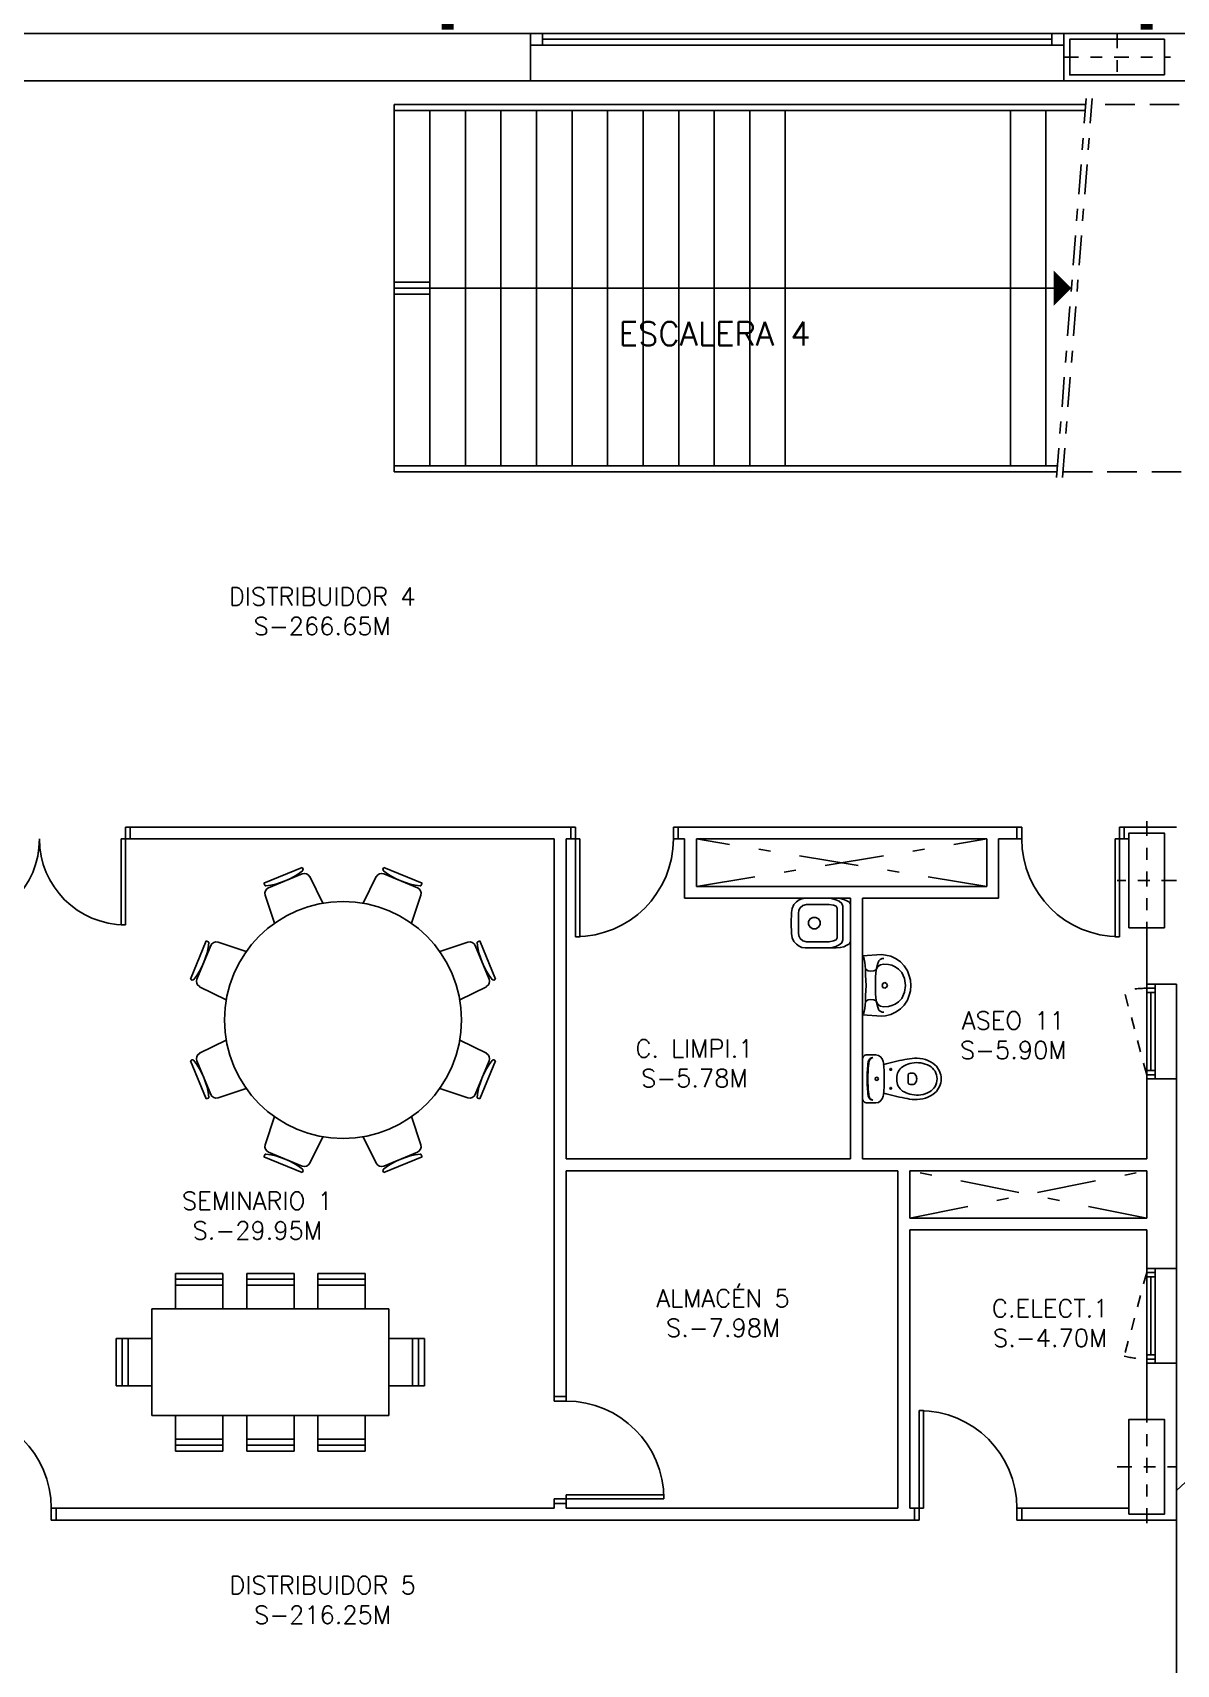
# Model space of a CAD drawing. Header units: millimetres. Extents: x -97 to -13, y 102 to 221.
# Drawn here: x -61.09 to -51.44, y 149.8 to 163.58 of the extents above; entities that cross this region are included whole.
import ezdxf

# ---------------------------------------------------------------- set-up
doc = ezdxf.new("R2010")
doc.units = ezdxf.units.MM
doc.header["$MEASUREMENT"] = 0
doc.linetypes.add('TRAZO_Y_PUNTO', pattern=[1, 0.5, -0.25, 0, -0.25])
doc.linetypes.add('TRAZOS', pattern=[0.75, 0.5, -0.25])
doc.layers.get('0').update_dxf_attribs({"linetype": 'CONTINUOUS'})
for name, color, linetype in [('0-muros-120', 1, 'CONTINUOUS'), ('1-PILARES', 1, 'CONTINUOUS'), ('2-SUPERFICIES', 7, 'CONTINUOUS'), ('5-SANITARIOS', 135, 'CONTINUOUS'), ('6-MOBILIARIO', 7, 'CONTINUOUS')]:
    doc.layers.add(name, color=color, linetype=linetype)
doc.styles.add('RPOMANS', font='romans.shx')

# ---------------------------------------------------------------- blocks, each defined once
blk = doc.blocks.new('P-82-IZ')
at = {"color": 24}
for p, q in [((0.08, 0.825), (0.08, -0.1)), ((0.08, 0.825), (0.115, 0.825)), ((0.115, 0.825), (0.115, 0)), ((0.04, 0), (0.115, 0)), ((0.945, 0), (0.905, 0)), ((0.905, 0), (0.905, -0.1)), ((0.04, -0.1), (0.08, -0.1)), ((0.945, -0.1), (0.905, -0.1))]:
    blk.add_line(p, q, dxfattribs=at)
at = {"color": 54}
for p, q in [((0.04, 0), (0.04, -0.1)), ((0.945, 0), (0.945, -0.1))]:
    blk.add_line(p, q, dxfattribs=at)
at = {"color": 24}
blk.add_arc((0.08, 0), 0.825, 0, 90, dxfattribs=at)
blk = doc.blocks.new('PD-HI')
at = {"color": 24}
for p, q in [((0.08, 0.725), (0.08, -0.1)), ((0.08, 0.725), (0.115, 0.725)), ((0.115, 0.725), (0.115, 0)), ((1.53, 0.725), (1.495, 0.725)), ((1.495, 0.725), (1.495, 0)), ((1.53, 0.725), (1.53, -0.1)), ((0.04, 0), (0.115, 0)), ((1.57, 0), (1.495, 0)), ((0.04, -0.1), (0.08, -0.1)), ((1.57, -0.1), (1.53, -0.1))]:
    blk.add_line(p, q, dxfattribs=at)
at = {"color": 54}
for p, q in [((0.04, 0), (0.04, -0.1)), ((1.57, 0), (1.57, -0.1))]:
    blk.add_line(p, q, dxfattribs=at)
at = {"color": 24}
for centre, start, end in [((0.08, 0), 0, 90), ((1.53, 0), 90, 180)]:
    blk.add_arc(centre, 0.725, start, end, dxfattribs=at)
blk = doc.blocks.new('P-82-DE')
at = {"color": 24}
for p, q in [((-0.115, 0.825), (-0.115, 0)), ((-0.08, 0.825), (-0.115, 0.825)), ((-0.08, 0.825), (-0.08, -0.1)), ((-0.945, 0), (-0.905, 0)), ((-0.905, 0), (-0.905, -0.1)), ((-0.04, 0), (-0.115, 0)), ((-0.945, -0.1), (-0.905, -0.1)), ((-0.04, -0.1), (-0.08, -0.1))]:
    blk.add_line(p, q, dxfattribs=at)
at = {"color": 54}
for p, q in [((-0.945, 0), (-0.945, -0.1)), ((-0.04, 0), (-0.04, -0.1))]:
    blk.add_line(p, q, dxfattribs=at)
at = {"color": 24}
blk.add_arc((-0.08, 0), 0.825, 90, 180, dxfattribs=at)
blk = doc.blocks.new('VI-L3')
for p, q in [((-0.241, -0.005), (-0.238, -0.001)), ((-0.24, -0.009), (-0.241, -0.005)), ((-0.234, -0.012), (-0.24, -0.009)), ((-0.238, -0.001), (-0.236, 0)), ((-0.194, -0.02), (-0.234, -0.012)), ((-0.184, -0.13), (-0.208, -0.139)), ((-0.136, -0.026), (-0.194, -0.02)), ((-0.131, -0.118), (-0.184, -0.13)), ((-0.16, -0.132), (-0.174, -0.152)), ((-0.131, -0.118), (-0.16, -0.132)), ((-0.136, -0.026), (-0.122, -0.05)), ((-0.085, -0.028), (-0.136, -0.026)), ((-0.123, -0.096), (-0.131, -0.118)), ((-0.131, -0.118), (-0.071, -0.111)), ((-0.12, -0.065), (-0.123, -0.096)), ((-0.122, -0.05), (-0.12, -0.065)), ((0, -0.031), (-0.085, -0.028)), ((-0.071, -0.111), (0, -0.111)), ((0, -0.031), (0.085, -0.028)), ((0.071, -0.111), (0, -0.111)), ((0.131, -0.118), (0.071, -0.111)), ((0.085, -0.028), (0.136, -0.026)), ((0.122, -0.05), (0.12, -0.065)), ((0.12, -0.065), (0.123, -0.096)), ((0.136, -0.026), (0.122, -0.05)), ((0.123, -0.096), (0.131, -0.118)), ((0.131, -0.118), (0.16, -0.132)), ((0.131, -0.118), (0.184, -0.13)), ((0.136, -0.026), (0.194, -0.02)), ((0.16, -0.132), (0.174, -0.152)), ((0.184, -0.13), (0.208, -0.139)), ((0.194, -0.02), (0.234, -0.012)), ((0.234, -0.012), (0.24, -0.009)), ((0.238, -0.001), (0.236, 0)), ((0.241, -0.005), (0.238, -0.001)), ((0.24, -0.009), (0.241, -0.005)), ((-0.218, -0.15), (-0.226, -0.167)), ((-0.226, -0.167), (-0.226, -0.18)), ((-0.208, -0.139), (-0.218, -0.15)), ((-0.174, -0.152), (-0.18, -0.179)), ((-0.18, -0.179), (-0.177, -0.222)), ((-0.177, -0.222), (-0.171, -0.25)), ((-0.171, -0.25), (-0.158, -0.277)), ((-0.023, -0.19), (-0.017, -0.174)), ((-0.016, -0.205), (-0.023, -0.19)), ((-0.017, -0.174), (0, -0.167)), ((0, -0.211), (-0.016, -0.205)), ((0.017, -0.174), (0, -0.167)), ((0, -0.211), (0.016, -0.205)), ((0.016, -0.205), (0.023, -0.19)), ((0.023, -0.19), (0.017, -0.174)), ((0.171, -0.25), (0.158, -0.277)), ((0.177, -0.222), (0.171, -0.25)), ((0.174, -0.152), (0.18, -0.179)), ((0.18, -0.179), (0.177, -0.222)), ((0.208, -0.139), (0.218, -0.15)), ((0.218, -0.15), (0.226, -0.167)), ((0.226, -0.167), (0.226, -0.18)), ((-0.158, -0.277), (-0.138, -0.306)), ((-0.138, -0.306), (-0.11, -0.333)), ((-0.11, -0.333), (-0.057, -0.357)), ((-0.057, -0.357), (0, -0.364)), ((0.057, -0.357), (0, -0.364)), ((0.11, -0.333), (0.057, -0.357)), ((0.138, -0.306), (0.11, -0.333)), ((0.158, -0.277), (0.138, -0.306))]:
    blk.add_line(p, q)
blk.add_lwpolyline([(0, 0), (0.249, 0), (0.26, -0.161), (0.256, -0.195), (0.246, -0.241), (0.224, -0.286), (0.199, -0.321), (0.166, -0.353), (0.124, -0.38), (0.082, -0.396), (0.045, -0.406), (0, -0.41), (-0.045, -0.406), (-0.082, -0.396), (-0.124, -0.38), (-0.166, -0.353), (-0.199, -0.321), (-0.224, -0.286), (-0.246, -0.241), (-0.256, -0.195), (-0.26, -0.161), (-0.249, 0)], close=True)
blk = doc.blocks.new('VI-IN')
for p, q in [((0, -0.04), (-0.011, -0.04)), ((0, -0.04), (0.011, -0.04)), ((-0.048, -0.423), (-0.048, -0.403)), ((0.048, -0.423), (0.048, -0.403))]:
    blk.add_line(p, q)
blk.add_lwpolyline([(-0.163, -0.358, -0.0164), (-0.122, -0.18, -0.014244), (-0.146, -0.175, -0.379899), (-0.203, -0.112), (-0.203, -0.04, -0.414214), (-0.163, 0), (0, 0), (0.163, 0, -0.414214), (0.203, -0.04), (0.203, -0.112, -0.379899), (0.146, -0.175, -0.014244), (0.122, -0.18, -0.0164), (0.163, -0.358, -0.034533), (0.175, -0.44, -0.180901), (0.118, -0.613, -0.210568), (0, -0.665, -0.210568), (-0.118, -0.613, -0.180901), (-0.175, -0.44, -0.034533)], format="xyb", close=True)
for centre, radius in [((0, -0.122), 0.0135), ((0, -0.122), 0.0135), ((-0.08, -0.24), 0.0075), ((0.08, -0.24), 0.0075)]:
    blk.add_circle(centre, radius)
for centre, radius, start, end in [((-0.139, -0.089), 0.04, 96.2719, 180), ((-0.14, -0.096), 0.04, 96.2141, 169.7572), ((0, -1.201), 1.154, 90.0008, 97.203), ((0, -1.197), 1.157, 90.0008, 97.1409), ((0, -1.197), 1.157, 82.8591, 89.9992), ((0, -1.201), 1.154, 82.797, 89.9992), ((0.139, -0.089), 0.04, 0, 83.7281), ((0.14, -0.096), 0.04, 10.2428, 83.7859), ((0, 1.219), 1.404, 264.9986, 270), ((0, 1.219), 1.404, 270, 275.0014), ((0.112, -0.468), 0.25, 152.5973, 168.3805), ((-0.007, -0.406), 0.116, 96.2419, 152.5973), ((-0.033, -0.403), 0.015, 96.6492, 180), ((0, -0.686), 0.3, 90, 96.6492), ((0, -0.47), 0.18, 90, 96.2419), ((0, -0.47), 0.18, 83.7581, 90), ((0, -0.686), 0.3, 83.3508, 90), ((0.007, -0.406), 0.116, 27.4027, 83.7581), ((0.033, -0.403), 0.015, 0, 83.3508), ((-0.112, -0.468), 0.25, 11.6195, 27.4027), ((0.079, -0.461), 0.216, 168.3805, 209.1161), ((-0.018, -0.423), 0.03, 180, 233.1301), ((0, -0.399), 0.06, 233.1301, 270), ((0, -0.399), 0.06, 270, 306.8699), ((0.018, -0.423), 0.03, 306.8699, 0), ((-0.079, -0.461), 0.216, 330.8839, 11.6195), ((0, -0.505), 0.126, 209.1161, 270), ((0, -0.505), 0.126, 270, 330.8839)]:
    blk.add_arc(centre, radius, start, end)
blk = doc.blocks.new('P-PV-GAR')
for p, q in [((-0.21, -0.169), (-0.197, -0.124)), ((-0.197, -0.124), (-0.184, -0.095)), ((-0.184, -0.095), (-0.166, -0.074)), ((-0.166, -0.074), (-0.142, -0.064)), ((-0.142, -0.122), (-0.151, -0.142)), ((-0.142, -0.064), (0, -0.064)), ((-0.125, -0.112), (-0.142, -0.122)), ((0, -0.112), (-0.125, -0.112)), ((0.142, -0.064), (0, -0.064)), ((0, -0.112), (0.125, -0.112)), ((0.125, -0.112), (0.142, -0.122)), ((0.166, -0.074), (0.142, -0.064)), ((0.142, -0.122), (0.151, -0.142)), ((0.184, -0.095), (0.166, -0.074)), ((0.197, -0.124), (0.184, -0.095)), ((0.21, -0.169), (0.197, -0.124)), ((-0.151, -0.142), (-0.158, -0.179)), ((-0.158, -0.179), (-0.158, -0.372)), ((-0.035, -0.27), (-0.048, -0.292)), ((-0.013, -0.257), (-0.035, -0.27)), ((0.013, -0.257), (-0.013, -0.257)), ((0.035, -0.27), (0.013, -0.257)), ((0.048, -0.292), (0.035, -0.27)), ((0.151, -0.142), (0.158, -0.179)), ((0.158, -0.179), (0.158, -0.372)), ((-0.158, -0.372), (-0.149, -0.403)), ((-0.149, -0.403), (-0.129, -0.424)), ((-0.048, -0.292), (-0.048, -0.318)), ((-0.048, -0.318), (-0.035, -0.34)), ((-0.035, -0.34), (-0.013, -0.353)), ((-0.013, -0.353), (0.013, -0.353)), ((0.013, -0.353), (0.035, -0.34)), ((0.035, -0.34), (0.048, -0.318)), ((0.048, -0.318), (0.048, -0.292)), ((0.149, -0.403), (0.129, -0.424)), ((0.158, -0.372), (0.149, -0.403)), ((-0.129, -0.424), (-0.108, -0.435)), ((-0.108, -0.435), (-0.082, -0.439)), ((-0.082, -0.439), (0, -0.439)), ((0.082, -0.439), (0, -0.439)), ((0.108, -0.435), (0.082, -0.439)), ((0.129, -0.424), (0.108, -0.435))]:
    blk.add_line(p, q)
blk.add_lwpolyline([(0, -0.5), (-0.088, -0.498), (-0.124, -0.492), (-0.156, -0.477), (-0.179, -0.457), (-0.195, -0.434), (-0.205, -0.41), (-0.21, -0.382), (-0.21, -0.121), (-0.207, -0.086), (-0.2, -0.057), (-0.187, -0.03), (-0.178, -0.015), (-0.17, -0.005), (-0.156, 0), (0, 0), (0.156, 0), (0.17, -0.005), (0.178, -0.015), (0.187, -0.03), (0.2, -0.057), (0.207, -0.086), (0.21, -0.121), (0.21, -0.382), (0.205, -0.41), (0.195, -0.434), (0.179, -0.457), (0.156, -0.477), (0.124, -0.492), (0.088, -0.498)], close=True)
blk = doc.blocks.new('MESA-8-P')
at = {"color": 7, "linetype": 'Continuous'}
for p, q in [((-0.4, 0.75), (-0.8, 0.75)), ((-0.8, 0.75), (-0.8, 0.45)), ((-0.4, 0.7), (-0.8, 0.7)), ((-0.4, 0.45), (-0.4, 0.75)), ((-0.2, 0.75), (0.2, 0.75)), ((-0.2, 0.45), (-0.2, 0.75)), ((-0.2, 0.7), (0.2, 0.7)), ((0.2, 0.75), (0.2, 0.45)), ((0.4, 0.75), (0.8, 0.75)), ((0.4, 0.45), (0.4, 0.75)), ((0.4, 0.7), (0.8, 0.7)), ((0.8, 0.75), (0.8, 0.45)), ((-0.4, 0.65), (-0.8, 0.65)), ((-0.2, 0.65), (0.2, 0.65)), ((0.4, 0.65), (0.8, 0.65)), ((-1, -0.45), (-1, 0.45)), ((-1, 0.45), (1, 0.45)), ((1, 0.45), (1, -0.45)), ((-1.3, -0.2), (-1.3, 0.2)), ((-1.3, 0.2), (-1, 0.2)), ((-1.25, -0.2), (-1.25, 0.2)), ((-1.2, -0.2), (-1.2, 0.2)), ((1.3, 0.2), (1, 0.2)), ((1.2, -0.2), (1.2, 0.2)), ((1.25, -0.2), (1.25, 0.2)), ((1.3, -0.2), (1.3, 0.2)), ((-1, -0.2), (-1.3, -0.2)), ((1, -0.2), (1.3, -0.2)), ((1, -0.45), (-1, -0.45)), ((-0.8, -0.75), (-0.8, -0.45)), ((-0.4, -0.45), (-0.4, -0.75)), ((-0.2, -0.45), (-0.2, -0.75)), ((0.2, -0.75), (0.2, -0.45)), ((0.4, -0.45), (0.4, -0.75)), ((0.8, -0.75), (0.8, -0.45)), ((-0.4, -0.65), (-0.8, -0.65)), ((-0.2, -0.65), (0.2, -0.65)), ((0.4, -0.65), (0.8, -0.65)), ((-0.4, -0.7), (-0.8, -0.7)), ((-0.4, -0.75), (-0.8, -0.75)), ((-0.2, -0.7), (0.2, -0.7)), ((-0.2, -0.75), (0.2, -0.75)), ((0.4, -0.7), (0.8, -0.7)), ((0.4, -0.75), (0.8, -0.75))]:
    blk.add_line(p, q, dxfattribs=at)
blk = doc.blocks.new('MESA-R-8')
at = {"color": 7, "linetype": 'Continuous'}
for p, q in [((-0.344, 1.288), (-0.667, 1.154)), ((-0.337, 1.272), (-0.344, 1.288)), ((0.344, 1.288), (0.337, 1.272)), ((0.667, 1.154), (0.344, 1.288)), ((-0.667, 1.154), (-0.661, 1.138)), ((-0.628, 1.116), (-0.345, 1.234)), ((-0.169, 0.986), (-0.281, 1.21)), ((0.169, 0.986), (0.281, 1.21)), ((0.345, 1.234), (0.628, 1.116)), ((0.661, 1.138), (0.667, 1.154)), ((-0.578, 0.816), (-0.657, 1.054)), ((0.578, 0.816), (0.657, 1.054)), ((-1.154, 0.667), (-1.288, 0.344)), ((-1.234, 0.345), (-1.116, 0.628)), ((-1.138, 0.661), (-1.154, 0.667)), ((-0.816, 0.578), (-1.054, 0.657)), ((0.816, 0.578), (1.054, 0.657)), ((1.116, 0.628), (1.234, 0.345)), ((1.154, 0.667), (1.138, 0.661)), ((1.288, 0.344), (1.154, 0.667)), ((-1.288, 0.344), (-1.272, 0.337)), ((-0.986, 0.169), (-1.21, 0.281)), ((0.986, 0.169), (1.21, 0.281)), ((1.272, 0.337), (1.288, 0.344)), ((-0.986, -0.169), (-1.21, -0.281)), ((0.986, -0.169), (1.21, -0.281)), ((-1.272, -0.337), (-1.288, -0.344)), ((-1.288, -0.344), (-1.154, -0.667)), ((-1.116, -0.628), (-1.234, -0.345)), ((1.234, -0.345), (1.116, -0.628)), ((1.154, -0.667), (1.288, -0.344)), ((1.288, -0.344), (1.272, -0.337)), ((-1.154, -0.667), (-1.138, -0.661)), ((-0.816, -0.578), (-1.054, -0.657)), ((0.816, -0.578), (1.054, -0.657)), ((1.138, -0.661), (1.154, -0.667)), ((-0.578, -0.816), (-0.657, -1.054)), ((0.578, -0.816), (0.657, -1.054)), ((-0.169, -0.986), (-0.281, -1.21)), ((0.169, -0.986), (0.281, -1.21)), ((-0.661, -1.138), (-0.667, -1.154)), ((-0.667, -1.154), (-0.344, -1.288)), ((-0.345, -1.234), (-0.628, -1.116)), ((0.344, -1.288), (0.667, -1.154)), ((0.628, -1.116), (0.345, -1.234)), ((0.667, -1.154), (0.661, -1.138)), ((-0.344, -1.288), (-0.337, -1.272)), ((0.337, -1.272), (0.344, -1.288))]:
    blk.add_line(p, q, dxfattribs=at)
blk.add_circle((0, 0), 1, dxfattribs=at)
for centre, radius, start, end in [((-0.726, 1.752), 0.625, 276.9373, 308.0627), ((-0.347, 1.268), 0.01, 308.0627, 22.5), ((0.347, 1.268), 0.01, 157.5, 231.9373), ((0.726, 1.752), 0.625, 231.9373, 263.0627), ((-0.652, 1.142), 0.01, 202.5, 276.9373), ((-0.609, 1.07), 0.05, 112.5, 198.4144), ((-0.326, 1.187), 0.05, 26.5856, 112.5), ((0.326, 1.187), 0.05, 67.5, 153.4144), ((0.609, 1.07), 0.05, 341.5856, 67.5), ((0.652, 1.142), 0.01, 263.0627, 337.5), ((-1.752, 0.726), 0.625, 321.9373, 353.0627), ((-1.142, 0.652), 0.01, 353.0627, 67.5), ((-1.07, 0.609), 0.05, 71.5856, 157.5), ((1.07, 0.609), 0.05, 22.5, 108.4144), ((1.142, 0.652), 0.01, 112.5, 186.9373), ((1.752, 0.726), 0.625, 186.9373, 218.0627), ((-1.268, 0.347), 0.01, 247.5, 321.9373), ((-1.187, 0.326), 0.05, 157.5, 243.4144), ((1.187, 0.326), 0.05, 296.5856, 22.5), ((1.268, 0.347), 0.01, 218.0627, 292.5), ((-1.268, -0.347), 0.01, 38.0627, 112.5), ((-1.752, -0.726), 0.625, 6.9373, 38.0627), ((-1.187, -0.326), 0.05, 116.5856, 202.5), ((1.752, -0.726), 0.625, 141.9373, 173.0627), ((1.187, -0.326), 0.05, 337.5, 63.4144), ((1.268, -0.347), 0.01, 67.5, 141.9373), ((-1.142, -0.652), 0.01, 292.5, 6.9373), ((-1.07, -0.609), 0.05, 202.5, 288.4144), ((1.07, -0.609), 0.05, 251.5856, 337.5), ((1.142, -0.652), 0.01, 173.0627, 247.5), ((-0.609, -1.07), 0.05, 161.5856, 247.5), ((0.609, -1.07), 0.05, 292.5, 18.4144), ((-0.652, -1.142), 0.01, 83.0627, 157.5), ((-0.726, -1.752), 0.625, 51.9373, 83.0627), ((-0.326, -1.187), 0.05, 247.5, 333.4144), ((0.326, -1.187), 0.05, 206.5856, 292.5), ((0.726, -1.752), 0.625, 96.9373, 128.0627), ((0.652, -1.142), 0.01, 22.5, 96.9373), ((-0.347, -1.268), 0.01, 337.5, 51.9373), ((0.347, -1.268), 0.01, 128.0627, 202.5)]:
    blk.add_arc(centre, radius, start, end, dxfattribs=at)

msp = doc.modelspace()

# ---------------------------------------------------------------- linework, layer by layer
at = {"color": 54, "linetype": 'Continuous'}
for p, q in [((-56.891, 163.571), (-62.241, 163.571)), ((-56.891, 163.171), (-56.891, 163.571)), ((-43.741, 163.571), (-52.391, 163.571)), ((-52.391, 163.171), (-52.391, 163.571)), ((-62.241, 163.171), (-56.891, 163.171)), ((-52.391, 163.171), (-43.741, 163.171)), ((-60.271, 156.871), (-56.551, 156.871)), ((-60.271, 156.771), (-56.691, 156.771)), ((-56.691, 152.066), (-56.691, 156.771)), ((-56.591, 154.071), (-56.591, 156.771)), ((-56.591, 156.771), (-56.551, 156.771)), ((-56.551, 156.771), (-56.591, 156.771)), ((-55.646, 156.871), (-52.786, 156.871)), ((-55.591, 156.771), (-55.646, 156.771)), ((-55.646, 156.771), (-55.591, 156.771)), ((-55.591, 156.271), (-55.591, 156.771)), ((-55.491, 156.371), (-55.491, 156.771)), ((-55.491, 156.771), (-53.041, 156.771)), ((-53.041, 156.371), (-53.041, 156.771)), ((-52.941, 156.271), (-52.941, 156.771)), ((-52.941, 156.771), (-52.786, 156.771)), ((-51.881, 156.871), (-51.441, 156.871)), ((-51.881, 156.771), (-51.841, 156.771)), ((-55.491, 156.371), (-53.041, 156.371)), ((-55.591, 156.271), (-54.191, 156.271)), ((-54.191, 154.071), (-54.191, 156.271)), ((-54.091, 154.071), (-54.091, 156.271)), ((-54.091, 156.271), (-52.941, 156.271)), ((-51.691, 155.546), (-51.691, 156.021)), ((-51.691, 154.071), (-51.691, 154.746)), ((-51.441, 153.146), (-51.441, 154.746)), ((-56.591, 154.071), (-54.191, 154.071)), ((-54.091, 154.071), (-51.691, 154.071)), ((-56.591, 153.971), (-53.791, 153.971)), ((-56.591, 152.066), (-56.591, 153.971)), ((-53.791, 153.971), (-53.791, 151.121)), ((-53.691, 153.971), (-53.691, 153.571)), ((-53.691, 153.971), (-51.691, 153.971)), ((-51.691, 153.571), (-51.691, 153.971)), ((-53.691, 153.571), (-51.691, 153.571)), ((-53.691, 153.471), (-51.691, 153.471)), ((-53.691, 153.471), (-53.691, 151.121)), ((-51.691, 153.146), (-51.691, 153.471)), ((-51.691, 151.871), (-51.691, 152.346)), ((-51.441, 151.021), (-51.441, 152.346)), ((-60.896, 151.121), (-56.691, 151.121)), ((-56.691, 151.121), (-56.691, 151.161)), ((-56.591, 151.121), (-56.591, 151.161)), ((-56.591, 151.121), (-53.791, 151.121)), ((-53.691, 151.121), (-53.651, 151.121)), ((-52.746, 151.121), (-51.841, 151.121)), ((-60.896, 151.021), (-53.651, 151.021)), ((-52.746, 151.021), (-51.441, 151.021))]:
    msp.add_line(p, q, dxfattribs=at)
at = {"color": 24, "linetype": 'Continuous'}
for p, q in [((-56.891, 163.571), (-52.391, 163.571)), ((-56.791, 163.471), (-56.791, 163.571)), ((-56.791, 163.521), (-52.491, 163.521)), ((-52.491, 163.471), (-52.491, 163.571)), ((-56.891, 163.471), (-52.391, 163.471)), ((-56.891, 163.171), (-52.391, 163.171)), ((-58.041, 162.971), (-58.041, 159.871)), ((-58.041, 162.971), (-52.205, 162.971)), ((-58.041, 162.921), (-52.209, 162.921)), ((-57.741, 162.921), (-57.741, 159.921)), ((-57.441, 162.921), (-57.441, 159.921)), ((-57.141, 162.921), (-57.141, 159.921)), ((-56.841, 162.921), (-56.841, 159.921)), ((-56.541, 162.921), (-56.541, 159.921)), ((-56.241, 162.921), (-56.241, 159.921)), ((-55.941, 162.921), (-55.941, 159.921)), ((-55.641, 162.921), (-55.641, 159.921)), ((-55.341, 162.921), (-55.341, 159.921)), ((-55.041, 162.921), (-55.041, 159.921)), ((-54.741, 162.921), (-54.741, 159.921)), ((-52.841, 162.921), (-52.841, 159.921)), ((-52.541, 162.921), (-52.541, 159.921)), ((-58.041, 161.471), (-57.741, 161.471)), ((-58.041, 161.421), (-52.327, 161.421)), ((-58.041, 161.371), (-57.741, 161.371)), ((-58.041, 159.921), (-52.445, 159.921)), ((-58.041, 159.871), (-52.449, 159.871)), ((-51.441, 151.021), (-51.441, 149.521))]:
    msp.add_line(p, q, dxfattribs=at)
at = {"color": 24, "linetype": 'TRAZO_Y_PUNTO', "ltscale": 0.5}
for p, q in [((-52.453, 159.821), (-52.201, 163.021)), ((-52.403, 159.821), (-52.151, 163.021))]:
    msp.add_line(p, q, dxfattribs=at)
at = {"color": 24}
for p, q in [((-58.041, 161.421), (-52.635, 161.421)), ((-51.691, 154.746), (-51.691, 155.546)), ((-51.621, 155.511), (-51.691, 155.511)), ((-51.621, 154.746), (-51.621, 155.546)), ((-51.441, 154.746), (-51.441, 155.546)), ((-51.621, 155.476), (-51.691, 155.476)), ((-51.656, 155.476), (-51.656, 154.816)), ((-51.621, 154.816), (-51.691, 154.816)), ((-51.621, 154.781), (-51.691, 154.781)), ((-51.621, 154.746), (-51.691, 154.746)), ((-51.691, 152.346), (-51.691, 153.146)), ((-51.621, 153.146), (-51.691, 153.146)), ((-51.621, 153.111), (-51.691, 153.111)), ((-51.621, 153.076), (-51.691, 153.076)), ((-51.656, 152.416), (-51.656, 153.076)), ((-51.621, 153.146), (-51.621, 152.346)), ((-51.441, 152.346), (-51.441, 153.146)), ((-51.621, 152.416), (-51.691, 152.416)), ((-51.621, 152.381), (-51.691, 152.381))]:
    msp.add_line(p, q, dxfattribs=at)
at = {"color": 104, "linetype": 'TRAZO_Y_PUNTO'}
for p, q in [((-55.491, 156.371), (-53.041, 156.771)), ((-53.041, 156.371), (-55.491, 156.771)), ((-45.691, 156.621), (-51.441, 151.271)), ((-53.691, 153.571), (-51.691, 153.971)), ((-51.691, 153.571), (-53.691, 153.971))]:
    msp.add_line(p, q, dxfattribs=at)
at = {"color": 54}
for p, q in [((-51.441, 155.546), (-51.691, 155.546)), ((-51.441, 154.746), (-51.691, 154.746)), ((-51.441, 153.146), (-51.691, 153.146)), ((-51.441, 152.346), (-51.691, 152.346))]:
    msp.add_line(p, q, dxfattribs=at)
at = {"color": 24, "linetype": 'TRAZOS', "ltscale": 0.1}
for p, q in [((-51.691, 154.781), (-51.88, 155.486)), ((-51.691, 153.111), (-51.88, 152.406))]:
    msp.add_line(p, q, dxfattribs=at)
at = {"color": 24, "linetype": 'TRAZOS', "ltscale": 0.5}
msp.add_lwpolyline([(-52.399, 159.871), (-49.541, 159.871), (-49.541, 162.971), (-52.155, 162.971)], dxfattribs=at)
at = {"color": 24, "linetype": 'Continuous'}
msp.add_lwpolyline([(-52.327, 161.421, 0, 0.3, 0), (-52.477, 161.421, 0.3, 0.3, 0)], format="xyseb", dxfattribs=at)
at = {"color": 24, "linetype": 'TRAZOS', "ltscale": 0.1}
for centre, start, end in [((-51.691, 154.781), 90, 105.0223), ((-51.691, 153.111), 254.9777, 270)]:
    msp.add_arc(centre, 0.73, start, end, dxfattribs=at)
at = {"layer": '0-muros-120', "linetype": 'Continuous', "const_width": 0.1}
for points in [[(-51.691, 163.601), (-51.691, 214.351), (-44.441, 214.351), (-44.441, 216.351), (-28.891, 216.351), (-28.891, 206.801), (-24.891, 206.801), (-24.891, 163.601)], [(-68.241, 163.601), (-68.241, 167.051), (-69.991, 167.051), (-69.991, 176.201), (-68.241, 176.201), (-68.241, 196.551), (-57.591, 196.551), (-57.591, 163.601)]]:
    msp.add_lwpolyline(points, dxfattribs=at)
at = {"layer": '1-PILARES', "linetype": 'TRAZO_Y_PUNTO', "ltscale": 0.25}
for p, q in [((-51.941, 163.571), (-51.941, 163.171)), ((-52.391, 163.371), (-51.491, 163.371)), ((-51.691, 156.921), (-51.691, 155.921)), ((-51.441, 156.421), (-51.941, 156.421)), ((-51.691, 151.971), (-51.691, 150.971)), ((-51.941, 151.471), (-51.441, 151.471))]:
    msp.add_line(p, q, dxfattribs=at)
at = {"layer": '1-PILARES', "linetype": 'Continuous'}
for points in [[(-51.541, 163.221), (-52.341, 163.221), (-52.341, 163.521), (-51.541, 163.521)], [(-51.841, 156.021), (-51.841, 156.821), (-51.541, 156.821), (-51.541, 156.021)], [(-51.841, 151.071), (-51.841, 151.871), (-51.541, 151.871), (-51.541, 151.071)]]:
    msp.add_lwpolyline(points, close=True, dxfattribs=at)

# ---------------------------------------------------------------- block references
at = {"linetype": 'Continuous', "xscale": -1, "rotation": 180}
for name, p in [('PD-HI', (-61.841, 156.771)), ('P-82-IZ', (-56.591, 156.771))]:
    msp.add_blockref(name, p, dxfattribs=at)
at = {"linetype": 'Continuous'}
for name, p, rotation in [('P-82-IZ', (-51.841, 156.771), 180), ('P-82-DE', (-56.591, 151.121), 270)]:
    msp.add_blockref(name, p, dxfattribs=dict(at, rotation=rotation))
for p in [(-61.841, 151.121), (-53.691, 151.121)]:
    msp.add_blockref('P-82-IZ', p, dxfattribs=at)
at = {"layer": '5-SANITARIOS', "linetype": 'Continuous'}
for name, p, rotation in [('P-PV-GAR', (-54.191, 156.061), 270), ('VI-L3', (-54.091, 155.535), 90.00000000005723), ('VI-IN', (-54.091, 154.746), 90)]:
    msp.add_blockref(name, p, dxfattribs=dict(at, rotation=rotation))
at = {"layer": '6-MOBILIARIO', "linetype": 'Continuous'}
for name, p in [('MESA-R-8', (-58.474, 155.243)), ('MESA-8-P', (-59.087, 152.354))]:
    msp.add_blockref(name, p, dxfattribs=at)

# ---------------------------------------------------------------- texts
at = {"linetype": 'Continuous', "insert": (-55.337, 161.036), "char_height": 0.2, "attachment_point": 5, "style": 'RPOMANS'}
msp.add_mtext('ESCALERA 4', dxfattribs=at)
at = {"layer": '2-SUPERFICIES', "linetype": 'Continuous', "char_height": 0.15, "attachment_point": 5, "style": 'RPOMANS'}
for s, insert in [('DISTRIBUIDOR 4\\PS-266.65M', (-58.649, 158.693)), ('ASEO 11\\PS-5.90M', (-52.817, 155.114)), ('C. LIMPI.1\\PS-5.78M', (-55.508, 154.877)), ('SEMINARIO 1\\PS.-29.95M', (-59.197, 153.591)), ('ALMACÉN 5\\PS.-7.98M', (-55.266, 152.769)), ('C.ELECT.1\\PS.-4.70M', (-52.506, 152.684)), ('DISTRIBUIDOR 5\\PS-216.25M', (-58.646, 150.347))]:
    msp.add_mtext(s, dxfattribs=dict(at, insert=insert))

doc.saveas('drawing.dxf')
